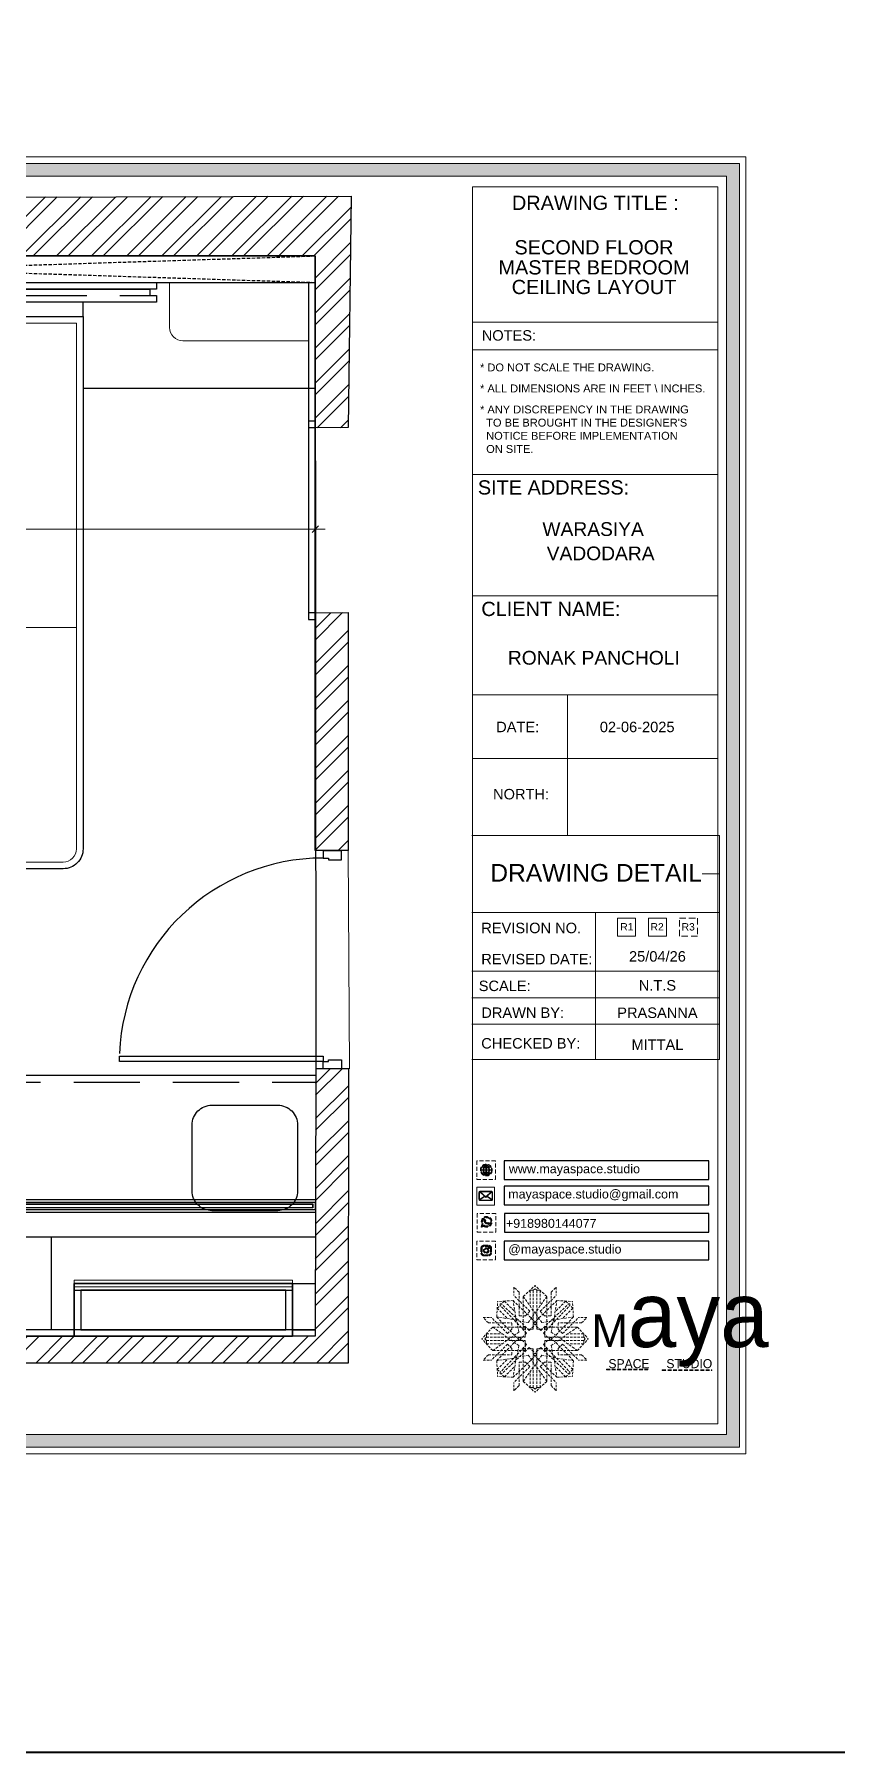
# Model space of a CAD drawing. Header units: millimetres. Extents: x 145796 to 148307, y -176303 to -174465.
# Drawn here: x 146421.3 to 146542.5, y -175526.1 to -175266 of the extents above; entities that cross this region are included whole.
import ezdxf
from ezdxf.enums import TextEntityAlignment as Align

# ---------------------------------------------------------------- set-up
doc = ezdxf.new("R2010")
doc.units = ezdxf.units.MM
doc.header["$MEASUREMENT"] = 0
doc.header["$PDMODE"] = 2
doc.linetypes.add('00 . GROUND FLOOR$0$DASHED', pattern=[0.75, 0.5, -0.25])
doc.linetypes.add('DASHEDX2', pattern=[1.5, 1, -0.5])
doc.layers.get('Defpoints').update_dxf_attribs({"color": 220})
for name, color, linetype in [('AR DOOR', 40, 'Continuous'), ('AR ELE-5', 134, 'Continuous'), ('AR HATCH-7', 7, 'Continuous')]:
    doc.layers.add(name, color=color, linetype=linetype)
for name, color, linetype, lineweight in [('Dimension', 10, 'DASHEDX2', 20), ('Electrical', 84, 'Continuous', 30), ('ELEVATION ( SPIRAL STAIR )', 250, 'Continuous', 9), ('FURNITURE', 32, 'Continuous', 9), ('GF FALSE CEILING', 6, 'Continuous', 35), ('NAME PLATE', 7, 'Continuous', 25), ('wall', 7, 'Continuous', 30)]:
    doc.layers.add(name, color=color, linetype=linetype, lineweight=lineweight)
doc.styles.add('Aerial', font='arial.ttf')
doc.styles.add('Arial', font='arial.ttf')
doc.styles.get("Standard").update_dxf_attribs({"font": 'arial.ttf', "height": 6})
doc.dimstyles.new('Cn_BT_9 ( BOLD )', dxfattribs={"dimtxt": 2.5, "dimasz": 1, "dimexe": 1.5, "dimexo": 0, "dimgap": 0.09, "dimtad": 0, "dimdec": 0, "dimzin": 3, "dimdsep": 46, "dimlunit": 4, "dimtxsty": 'Aerial', "dimblk": 'OBLIQUE', "dimcen": 0.09, "dimdle": 1.5, "dimclrd": 1, "dimclre": 1, "dimclrt": 5, "dimadec": 0, "dimazin": 0, "dimtfac": 0.75, "dimtdec": 0, "dimtofl": 0, "dimtmove": 0, "dimatfit": 3, "dimldrblk": 'OBLIQUE', "dimfxl": 0, "dimtolj": 1, "dimtzin": 0, "dimlwd": 15, "dimlwe": 15, "dimarcsym": 0})

# ---------------------------------------------------------------- blocks, each defined once
blk = doc.blocks.new('FSFSF')
at = {"color": 42, "lineweight": 5, "true_color": 0xe0ac11}
for p, q in [((28600.03, 143.51), (28600.03, 140.16)), ((28602.15, 141.41), (28600.03, 143.51)), ((28606.47, 133.76), (28600.03, 140.16)), ((28602.15, 141.41), (28602.15, 131.95)), ((28603.86, 139.69), (28608.58, 144.08)), ((28603.86, 126.58), (28603.86, 139.69)), ((28603.86, 139.69), (28608.58, 133.02)), ((28607.9, 142.22), (28606.58, 142.22)), ((28606.58, 142.22), (28606.58, 135.84)), ((28607.9, 142.22), (28608.58, 142.85)), ((28607.9, 142.22), (28607.9, 126.58)), ((28613.31, 139.69), (28608.58, 144.08)), ((28609.27, 142.22), (28608.59, 142.85)), ((28613.31, 139.69), (28608.59, 133.02)), ((28609.27, 142.22), (28609.27, 126.58)), ((28609.27, 142.22), (28610.59, 142.22)), ((28610.59, 142.22), (28610.59, 135.84)), ((28610.7, 133.76), (28617.14, 140.16)), ((28613.31, 126.58), (28613.31, 139.69)), ((28615.02, 141.41), (28617.14, 143.51)), ((28615.02, 141.41), (28615.02, 131.95)), ((28617.14, 143.51), (28617.14, 140.16)), ((28593.19, 131.45), (28593.54, 137.71)), ((28593.19, 131.45), (28601.69, 122.67)), ((28601.25, 130.22), (28593.19, 131.45)), ((28593.39, 135), (28594.56, 136.12)), ((28593.39, 135), (28597.6, 130.78)), ((28599.8, 138.06), (28593.54, 137.71)), ((28595.12, 136.69), (28594.53, 136.69)), ((28594.56, 136.12), (28594.56, 136.71)), ((28605.17, 124.98), (28594.56, 136.12)), ((28596.24, 137.86), (28595.12, 136.69)), ((28606.27, 126.08), (28595.12, 136.69)), ((28596.24, 137.86), (28600.47, 133.65)), ((28601.03, 130), (28599.8, 138.06)), ((28599.8, 138.05), (28608.58, 129.56)), ((28604.75, 131.95), (28602.15, 131.95)), ((28606.47, 133.76), (28604.75, 131.95)), ((28605.86, 129.18), (28608.58, 133.02)), ((28617.37, 138.05), (28608.59, 129.56)), ((28611.31, 129.18), (28608.59, 133.02)), ((28610.7, 133.76), (28612.42, 131.95)), ((28610.9, 126.08), (28622.05, 136.69)), ((28612.02, 124.98), (28622.62, 136.12)), ((28612.42, 131.95), (28615.02, 131.95)), ((28623.99, 131.45), (28615.5, 122.67)), ((28615.94, 130.22), (28624, 131.45)), ((28616.14, 130), (28617.37, 138.06)), ((28620.93, 137.86), (28616.7, 133.65)), ((28617.37, 138.06), (28623.63, 137.71)), ((28623.8, 135), (28619.59, 130.78)), ((28620.93, 137.86), (28622.05, 136.69)), ((28622.05, 136.69), (28622.64, 136.69)), ((28622.62, 136.12), (28622.62, 136.71)), ((28623.8, 135), (28622.62, 136.12)), ((28624, 131.45), (28623.65, 137.71)), ((28591.56, 127.39), (28587.17, 122.66)), ((28587.73, 131.22), (28591.08, 131.22)), ((28589.84, 129.1), (28587.73, 131.22)), ((28589.03, 123.35), (28589.03, 124.67)), ((28589.03, 124.67), (28595.4, 124.67)), ((28589.84, 129.1), (28599.29, 129.1)), ((28597.49, 124.78), (28591.08, 131.22)), ((28604.66, 127.39), (28591.56, 127.39)), ((28591.56, 127.39), (28598.23, 122.67)), ((28597.49, 124.78), (28599.29, 126.5)), ((28602.07, 125.39), (28598.23, 122.67)), ((28599.29, 126.5), (28599.29, 129.1)), ((28605.86, 129.18), (28601.03, 130)), ((28602.07, 125.39), (28601.25, 130.22)), ((28605.17, 124.98), (28602.97, 122.67)), ((28603.68, 126.54), (28603.68, 127.39)), ((28604.66, 126.54), (28603.68, 126.54)), ((28604.71, 127.57), (28603.86, 127.57)), ((28607.9, 126.58), (28603.86, 126.58)), ((28604.66, 123.35), (28604.66, 127.39)), ((28604.7, 126.58), (28604.71, 127.57)), ((28606.27, 126.08), (28608.58, 128.27)), ((28607.9, 128.92), (28608.58, 129.56)), ((28607.9, 128.92), (28608.58, 128.27)), ((28609.27, 128.92), (28608.59, 129.56)), ((28609.27, 128.92), (28608.59, 128.27)), ((28610.9, 126.08), (28608.59, 128.27)), ((28609.27, 126.58), (28613.31, 126.58)), ((28611.31, 129.18), (28616.14, 130)), ((28612.02, 124.98), (28614.21, 122.67)), ((28612.46, 126.58), (28612.46, 127.57)), ((28612.46, 127.57), (28613.31, 127.57)), ((28612.52, 123.35), (28612.52, 127.39)), ((28612.52, 127.39), (28625.63, 127.39)), ((28612.52, 126.54), (28613.51, 126.54)), ((28613.51, 126.54), (28613.51, 127.39)), ((28615.12, 125.39), (28615.94, 130.22)), ((28615.12, 125.39), (28618.96, 122.67)), ((28627.34, 129.1), (28617.89, 129.1)), ((28617.89, 126.5), (28617.89, 129.1)), ((28619.7, 124.78), (28617.89, 126.5)), ((28625.63, 127.39), (28618.96, 122.67)), ((28619.7, 124.78), (28626.1, 131.22)), ((28628.16, 124.67), (28621.78, 124.67)), ((28625.63, 127.39), (28630.02, 122.66)), ((28629.45, 131.22), (28626.1, 131.22)), ((28627.34, 129.1), (28629.45, 131.22)), ((28628.16, 123.35), (28628.16, 124.67)), ((28591.56, 117.94), (28587.17, 122.66)), ((28589.03, 123.35), (28588.4, 122.67)), ((28589.03, 121.98), (28588.4, 122.65)), ((28589.03, 123.35), (28604.66, 123.35)), ((28589.03, 121.98), (28604.66, 121.98)), ((28589.03, 121.98), (28589.03, 120.66)), ((28589.03, 120.66), (28595.4, 120.66)), ((28597.49, 120.54), (28591.08, 114.11)), ((28591.56, 117.94), (28598.23, 122.65)), ((28604.66, 117.94), (28591.56, 117.94)), ((28593.19, 113.88), (28601.69, 122.65)), ((28605.17, 120.35), (28594.56, 109.2)), ((28606.27, 119.15), (28595.12, 108.54)), ((28597.49, 120.54), (28599.29, 118.83)), ((28602.07, 119.94), (28598.23, 122.65)), ((28599.29, 118.83), (28599.29, 116.23)), ((28602.07, 119.94), (28601.25, 115.1)), ((28602.33, 123.35), (28601.69, 122.67)), ((28602.33, 121.98), (28601.69, 122.65)), ((28602.33, 123.35), (28602.97, 122.67)), ((28602.33, 121.98), (28602.97, 122.65)), ((28605.17, 120.35), (28602.97, 122.65)), ((28604.66, 118.78), (28603.68, 118.78)), ((28603.68, 118.78), (28603.68, 117.94)), ((28607.9, 118.65), (28603.86, 118.65)), ((28603.86, 118.65), (28603.86, 105.54)), ((28604.71, 117.66), (28603.86, 117.66)), ((28604.66, 121.98), (28604.66, 117.94)), ((28604.7, 118.65), (28604.71, 117.66)), ((28606.27, 119.15), (28608.58, 116.96)), ((28607.9, 103.01), (28607.9, 118.65)), ((28610.9, 119.15), (28608.59, 116.96)), ((28609.27, 118.65), (28613.31, 118.65)), ((28609.27, 103.01), (28609.27, 118.65)), ((28610.9, 119.15), (28622.05, 108.54)), ((28612.02, 120.35), (28614.21, 122.65)), ((28612.02, 120.35), (28622.62, 109.2)), ((28612.46, 118.65), (28612.46, 117.66)), ((28612.46, 117.66), (28613.31, 117.66)), ((28628.16, 123.35), (28612.52, 123.35)), ((28612.52, 121.98), (28612.52, 117.94)), ((28628.16, 121.98), (28612.52, 121.98)), ((28612.52, 118.78), (28613.51, 118.78)), ((28612.52, 117.94), (28625.63, 117.94)), ((28613.31, 118.65), (28613.31, 105.54)), ((28613.51, 118.78), (28613.51, 117.94)), ((28614.85, 123.35), (28614.21, 122.67)), ((28614.85, 121.98), (28614.21, 122.65)), ((28614.85, 123.35), (28615.5, 122.67)), ((28614.85, 121.98), (28615.5, 122.65)), ((28615.12, 119.94), (28618.96, 122.65)), ((28615.12, 119.94), (28615.94, 115.1)), ((28623.99, 113.88), (28615.5, 122.65)), ((28619.7, 120.54), (28617.89, 118.83)), ((28617.89, 118.83), (28617.89, 116.23)), ((28625.63, 117.94), (28618.96, 122.65)), ((28619.7, 120.54), (28626.1, 114.11)), ((28628.16, 120.66), (28621.78, 120.66)), ((28625.63, 117.94), (28630.02, 122.66)), ((28628.16, 123.35), (28628.78, 122.67)), ((28628.16, 121.98), (28628.78, 122.65)), ((28628.16, 121.98), (28628.16, 120.66)), ((28589.84, 116.23), (28587.73, 114.11)), ((28587.73, 114.11), (28591.08, 114.11)), ((28589.84, 116.23), (28599.29, 116.23)), ((28601.25, 115.1), (28593.19, 113.87)), ((28593.19, 113.87), (28593.54, 107.62)), ((28593.39, 110.32), (28597.6, 114.55)), ((28596.24, 107.37), (28600.47, 111.58)), ((28599.8, 107.17), (28608.58, 115.67)), ((28601.03, 115.23), (28599.8, 107.17)), ((28606.47, 111.47), (28600.03, 105.07)), ((28605.86, 116.05), (28601.03, 115.23)), ((28602.15, 103.82), (28602.15, 113.27)), ((28604.75, 113.27), (28602.15, 113.27)), ((28603.86, 105.54), (28608.58, 112.21)), ((28606.47, 111.47), (28604.75, 113.27)), ((28605.86, 116.05), (28608.58, 112.21)), ((28607.9, 116.31), (28608.58, 116.96)), ((28607.9, 116.31), (28608.58, 115.67)), ((28609.27, 116.31), (28608.59, 116.96)), ((28609.27, 116.31), (28608.59, 115.67)), ((28611.31, 116.05), (28608.59, 112.21)), ((28617.37, 107.17), (28608.59, 115.67)), ((28613.31, 105.54), (28608.59, 112.21)), ((28610.7, 111.47), (28612.42, 113.27)), ((28610.7, 111.47), (28617.14, 105.07)), ((28611.31, 116.05), (28616.14, 115.23)), ((28612.42, 113.27), (28615.02, 113.27)), ((28615.02, 103.82), (28615.02, 113.27)), ((28615.94, 115.1), (28624, 113.87)), ((28616.14, 115.23), (28617.37, 107.17)), ((28620.93, 107.37), (28616.7, 111.58)), ((28627.34, 116.23), (28617.89, 116.23)), ((28623.8, 110.32), (28619.59, 114.55)), ((28624, 113.87), (28623.65, 107.62)), ((28629.45, 114.11), (28626.1, 114.11)), ((28627.34, 116.23), (28629.45, 114.11)), ((28593.39, 110.32), (28594.56, 109.2)), ((28599.8, 107.17), (28593.54, 107.52)), ((28595.12, 108.54), (28594.53, 108.54)), ((28594.56, 109.2), (28594.56, 108.61)), ((28596.24, 107.37), (28595.12, 108.54)), ((28600.03, 101.71), (28600.03, 105.07)), ((28602.15, 103.82), (28600.03, 101.71)), ((28603.86, 105.54), (28608.58, 101.15)), ((28606.58, 103.01), (28606.58, 109.38)), ((28613.31, 105.54), (28608.58, 101.15)), ((28610.59, 103.01), (28610.59, 109.38)), ((28615.02, 103.82), (28617.14, 101.71)), ((28617.14, 101.71), (28617.14, 105.07)), ((28617.37, 107.17), (28623.63, 107.52)), ((28620.93, 107.37), (28622.05, 108.54)), ((28622.05, 108.54), (28622.64, 108.54)), ((28623.8, 110.32), (28622.62, 109.2)), ((28622.62, 109.2), (28622.62, 108.61)), ((28607.9, 103.01), (28606.58, 103.01)), ((28607.9, 103.01), (28608.58, 102.38)), ((28609.27, 103.01), (28608.59, 102.38)), ((28609.27, 103.01), (28610.59, 103.01))]:
    blk.add_line(p, q, dxfattribs=at)
blk = doc.blocks.new('hgwg')
at = {"layer": 'Dimension', "true_color": 0xd39e00}
h = blk.add_hatch(color=42, dxfattribs=at)
h.dxf.hatch_style = 1
h.paths.add_polyline_path([(27505.71, 45.05), (27494.27, 45.05), (27494.27, 44.9), (27505.71, 44.9)])
h = blk.add_hatch(color=42, dxfattribs=at)
h.dxf.hatch_style = 1
h.paths.add_polyline_path([(27523.3, 44.9), (27509.68, 44.9), (27509.68, 44.75), (27523.3, 44.75)])
at = {"layer": 'Dimension', "color": 42, "true_color": 0xd39e00}
for p, q in [((27494.27, 45.05), (27505.71, 45.05)), ((27494.27, 44.9), (27494.27, 45.05)), ((27494.27, 44.9), (27505.71, 44.9)), ((27505.71, 45.05), (27505.71, 44.9)), ((27509.68, 44.9), (27523.3, 44.9)), ((27509.68, 44.9), (27509.68, 44.75)), ((27509.68, 44.75), (27523.3, 44.75)), ((27523.3, 44.75), (27523.3, 44.9))]:
    blk.add_line(p, q, dxfattribs=at)
at = {"layer": 'Dimension', "color": 42, "true_color": 0xd39e00, "attachment_point": 1}
for s, width, insert, char_height in [('{\\fCinzel|b0|i0|c0|p2;\\H1.5x;M\\fAmsterdam One|b0|i0|c0|p2;\\H2x;aya}', 85.3277, (27490.17, 69.17), 6), ('{\\fCinzel|b0|i0|c0|p0;SPACE     STUDIO}', 66.129, (27494.83, 47.86), 2.5)]:
    blk.add_mtext_dynamic_manual_height_columns(s, width=width, gutter_width=30, heights=[0], dxfattribs=dict(at, insert=insert, char_height=char_height))
blk = doc.blocks.new('aggerg')
at = {"layer": 'Dimension', "color": 42, "true_color": 0xd39e00}
blk.add_lwpolyline([(-1.41, 1.41), (1.41, 1.41), (1.41, -1.41), (-1.41, -1.41)], close=True, dxfattribs=at)
at = {"layer": 'NAME PLATE', "lineweight": 0, "insert": (-0.03, 0.62), "char_height": 1.151, "width": 2.2458, "attachment_point": 2, "style": 'Arial'}
blk.add_mtext('R3', dxfattribs=at)
blk = doc.blocks.new('QEGW4TG')
at = {"layer": 'Dimension', "true_color": 0x000000}
h = blk.add_hatch(color=18, dxfattribs=at)
h.dxf.hatch_style = 1
h.paths.add_polyline_path([(2.69, 1.93, 0.170513), (2.95, 1.97, 0.190337), (3.11, 2.18, 0.316231), (3.07, 2.28), (2.79, 2.37, 0.273721), (2.69, 2.34, 0.040749), (2.63, 2.27, -0.441282), (2.53, 2.25, -0.11828), (2.06, 2.64, -0.441282), (2.07, 2.74, 0.040749), (2.13, 2.81, 0.290083), (2.14, 2.92), (2.01, 3.18, 0.316231), (1.91, 3.2, 0.190337), (1.73, 3, 0.170513), (1.72, 2.74, 0.252784)], flags=0)
h.paths.add_polyline_path([(1.19, 1.98), (1.03, 1.3, 0.550912), (1.11, 1.23), (1.75, 1.39, 6.344125)])
h.paths.add_polyline_path([(1.81, 1.7), (1.4, 1.6), (1.5, 2.03, -9.071339)], flags=16)
h.paths.add_polyline_path([(3.11, 2.16, -0.17811), (2.95, 1.97, -0.170513), (2.69, 1.93, -0.252784), (1.72, 2.74, -0.170513), (1.73, 3, -0.17811), (1.89, 3.19, -0.370089), (2.01, 3.18), (2.14, 2.92, -0.307185), (2.13, 2.8, -0.041087), (2.06, 2.73, 0.321676), (2.05, 2.65, 0.126524), (2.55, 2.24, 0.312216), (2.62, 2.26, -0.041087), (2.68, 2.34, -0.290673), (2.79, 2.37), (3.07, 2.28, -0.370089)], flags=0)
h = blk.add_hatch(color=18, dxfattribs=at)
h.dxf.hatch_style = 1
h.paths.add_polyline_path([(2.79, 2.37, 0.273721), (2.69, 2.34, 0.040749), (2.63, 2.27, -0.441282), (2.53, 2.25, -0.11828), (2.06, 2.64, -0.441282), (2.07, 2.74, 0.040749), (2.13, 2.81, 0.290083), (2.14, 2.92), (2.01, 3.18, 0.316231), (1.91, 3.2, 0.190337), (1.73, 3, 0.170513), (1.72, 2.74, 0.252784), (2.69, 1.93, 0.170513), (2.95, 1.97, 0.190337), (3.11, 2.18, 0.316231), (3.07, 2.28)])
for p, q in [((1.19, 1.98), (1.03, 1.3)), ((1.1, 1.23), (1.75, 1.39)), ((1.5, 2.03), (1.4, 1.6)), ((1.4, 1.6), (1.81, 1.7)), ((2.01, 3.18), (2.14, 2.92)), ((3.07, 2.28), (2.8, 2.36))]:
    blk.add_line(p, q)
blk.add_lwpolyline([(0, 0), (4.68, 0), (4.68, 4.68), (0, 4.68)], close=True)
for centre, radius, start, end in [((1.09, 1.29), 0.0598, 164.8483, 282.1458), ((2.39, 2.56), 1.34, 241.4727, 205.6422), ((2.39, 2.56), 1.04, 235.9962, 210.8333), ((2.09, 2.87), 0.39, 159.7007, 198.4072), ((2.96, 3.23), 1.33, 201.4218, 258.1669), ((2.07, 2.87), 0.364, 118.9685, 159.3648), ((1.94, 3.12), 0.0896, 41.8985, 123.1344), ((2.11, 2.68), 0.066, 135.9932, 224.8892), ((1.67, 3.16), 0.586, 312.4617, 321.8728), ((3.12, 3.42), 1.31, 216.5455, 243.5279), ((2.05, 2.87), 0.104, 320.3924, 28.6971), ((2.57, 2.3), 0.066, 234.2482, 323.1441), ((3.11, 1.94), 0.586, 137.2645, 146.6756), ((2.76, 2.27), 0.104, 70.4402, 138.745), ((2.75, 2.31), 0.39, 260.7301, 299.4366), ((2.76, 2.29), 0.364, 299.7725, 340.1688), ((3.03, 2.2), 0.0896, 336.0029, 57.2388)]:
    blk.add_arc(centre, radius, start, end)
blk = doc.blocks.new('ASGERG')
at = {"layer": 'Dimension', "true_color": 0x000000}
h = blk.add_hatch(color=18, dxfattribs=at)
h.dxf.hatch_style = 1
h.paths.add_polyline_path([(0.99, 1.7, 0.353872), (1.69, 1.03), (2.96, 1.03, 0.353872), (3.66, 1.7), (3.66, 2.99, 0.353872), (2.96, 3.67), (1.69, 3.67, 0.353872), (0.99, 2.99)])
h.paths.add_polyline_path([(1.27, 2.97, -0.353872), (1.72, 3.4), (2.94, 3.4, -0.353872), (3.38, 2.97), (3.38, 1.72, -0.353872), (2.94, 1.3), (1.72, 1.3, -0.353872), (1.27, 1.72)], flags=16)
h.paths.add_polyline_path([(3.02, 2.35, -1), (1.64, 2.35, -1)], flags=0)
h.paths.add_polyline_path([(2.74, 2.35, -1), (1.92, 2.35, -1)], flags=0)
h.paths.add_polyline_path([(2.86, 3.02, -1), (3.19, 3.02, -1)], flags=0)
h.paths.add_polyline_path([(1.64, 2.35, 1), (3.02, 2.35, 1)], flags=0)
h = blk.add_hatch(color=18, dxfattribs=at)
h.dxf.hatch_style = 1
h.paths.add_polyline_path([(1.64, 2.35, 1), (3.02, 2.35, 1)])
h.paths.add_polyline_path([(2.74, 2.35, -1), (1.92, 2.35, -1)], flags=16)
h = blk.add_hatch(color=18, dxfattribs=at)
h.dxf.hatch_style = 1
h.paths.add_polyline_path([(3.19, 3.02, 1), (2.86, 3.02, 1)])
for p, q in [((0.99, 2.99), (0.99, 1.7)), ((1.27, 2.97), (1.27, 1.72)), ((1.69, 3.67), (2.96, 3.67)), ((1.69, 1.03), (2.96, 1.03)), ((2.94, 3.4), (1.72, 3.4)), ((2.94, 1.3), (1.72, 1.3)), ((3.38, 2.97), (3.38, 1.72)), ((3.66, 2.99), (3.66, 1.7))]:
    blk.add_line(p, q)
blk.add_lwpolyline([(0, 0), (4.68, 0), (4.68, 4.68), (0, 4.68)], close=True)
for centre, radius in [((2.33, 2.35), 0.694), ((2.33, 2.35), 0.414), ((3.02, 3.02), 0.168)]:
    blk.add_circle(centre, radius)
for centre, radius, start, end in [((1.76, 2.89), 0.778, 94.8631, 172.8127), ((1.76, 1.8), 0.778, 187.1873, 265.1369), ((1.76, 2.91), 0.491, 94.8631, 172.8127), ((1.76, 1.78), 0.491, 187.1873, 265.1369), ((2.9, 2.91), 0.491, 7.1873, 85.1369), ((2.9, 1.78), 0.491, 274.8631, 352.8127), ((2.89, 2.89), 0.778, 7.1873, 85.1369), ((2.89, 1.8), 0.778, 274.8631, 352.8127)]:
    blk.add_arc(centre, radius, start, end)
blk = doc.blocks.new('DTGWEGEARG')
at = {"layer": 'Dimension', "true_color": 0x000000}
h = blk.add_hatch(color=18, dxfattribs=at)
h.dxf.hatch_style = 1
h.paths.add_polyline_path([(3.83, 2.34, 1), (0.85, 2.34, 1)])
h.paths.add_polyline_path([(2.51, 1.01, 0.105795), (2.96, 1.58, -0.055205), (3.3, 1.41, -0.169822)], flags=16)
h.paths.add_polyline_path([(2.41, 1.12), (2.41, 1.69, -0.058279), (2.81, 1.63, -0.103353)], flags=16)
h.paths.add_polyline_path([(2.26, 1.13, -0.101741), (1.87, 1.63, -0.057171), (2.26, 1.69)], flags=16)
h.paths.add_polyline_path([(2.17, 1.01, -0.169822), (1.38, 1.41, -0.055205), (1.72, 1.58, 0.105795)], flags=16)
h.paths.add_polyline_path([(3.02, 1.72, 0.081336), (3.13, 2.27), (3.68, 2.27, -0.152069), (3.4, 1.52, 0.05687)], flags=16)
h.paths.add_polyline_path([(2.87, 1.77, 0.061945), (2.41, 1.84), (2.41, 2.27), (2.98, 2.27, -0.081344)], flags=16)
h.paths.add_polyline_path([(2.26, 1.84, 0.060923), (1.8, 1.77, -0.081344), (1.7, 2.27), (2.26, 2.27)], flags=16)
h.paths.add_polyline_path([(1.66, 1.72, 0.05687), (1.28, 1.52, -0.152069), (1, 2.27), (1.55, 2.27, 0.081336)], flags=16)
h.paths.add_polyline_path([(2.41, 2.42), (2.41, 2.83, 0.061945), (2.87, 2.91, -0.080009), (2.98, 2.42)], flags=16)
h.paths.add_polyline_path([(3.13, 2.42, 0.080116), (3.02, 2.96, 0.05687), (3.4, 3.16, 0.028258), (3.3, 3.27, -0.055205), (2.96, 3.1, 0.105795), (2.51, 3.67, -0.36029), (3.68, 2.42)], flags=16)
h.paths.add_polyline_path([(2.26, 2.42), (1.7, 2.42, -0.080009), (1.8, 2.91, 0.060923), (2.26, 2.84)], flags=16)
h.paths.add_polyline_path([(1.55, 2.42), (1, 2.42, -0.150466), (1.28, 3.16, 0.05687), (1.66, 2.96, 0.080116)], flags=16)
h.paths.add_polyline_path([(2.41, 2.98), (2.41, 3.56, -0.103353), (2.81, 3.05, -0.058279)], flags=16)
h.paths.add_polyline_path([(2.26, 2.99, -0.057171), (1.87, 3.05, -0.101741), (2.26, 3.55)], flags=16)
h.paths.add_polyline_path([(1.72, 3.1, -0.055205), (1.38, 3.27, -0.169822), (2.17, 3.67, 0.105795)], flags=16)
blk.add_lwpolyline([(0, 0), (4.68, 0), (4.68, 4.68), (0, 4.68)], close=True)
at = {"layer": 'Dimension', "color": 18, "true_color": 0x000000}
for p, q in [((1, 2.42), (1.55, 2.42)), ((1, 2.27), (1.55, 2.27)), ((1.7, 2.42), (2.26, 2.42)), ((1.7, 2.27), (2.26, 2.27)), ((2.26, 3.55), (2.26, 2.99)), ((2.26, 2.84), (2.26, 2.42)), ((2.26, 2.27), (2.26, 1.84)), ((2.26, 1.69), (2.26, 1.13)), ((2.41, 3.56), (2.41, 2.98)), ((2.41, 2.83), (2.41, 2.42)), ((2.41, 2.42), (2.98, 2.42)), ((2.41, 2.27), (2.98, 2.27)), ((2.41, 2.27), (2.41, 1.84)), ((2.41, 1.69), (2.41, 1.12)), ((3.13, 2.42), (3.68, 2.42)), ((3.13, 2.27), (3.68, 2.27))]:
    blk.add_line(p, q, dxfattribs=at)
blk.add_circle((2.34, 2.34), 1.49, dxfattribs=at)
for centre, radius, start, end in [((2.34, 2.34), 1.34, 142.3819, 176.6093), ((2.34, 2.34), 1.34, 183.0315, 217.6181), ((2.34, 4.74), 1.9, 236.1399, 249.1595), ((2.34, -0.06), 1.9, 110.8405, 123.8601), ((2.34, 2.34), 1.34, 97.3549, 135.9073), ((2.34, 4.74), 1.75, 236.7417, 249.3811), ((2.34, -0.06), 1.75, 110.6189, 123.2583), ((2.34, 2.34), 1.34, 224.0927, 262.6451), ((3.28, 2.34), 1.73, 159.0567, 177.3789), ((3.28, 2.34), 1.73, 182.3435, 200.9433), ((3.28, 2.34), 1.58, 158.8325, 177.1302), ((3.28, 2.34), 1.58, 182.5658, 201.1675), ((3.28, 2.34), 1.73, 129.9301, 154.0867), ((3.28, 2.34), 1.73, 205.9133, 230.0699), ((2.34, 4.74), 1.9, 253.6799, 267.6253), ((2.34, -0.06), 1.9, 92.3747, 106.3201), ((3.28, 2.34), 1.58, 130.1073, 153.3446), ((2.34, 4.74), 1.75, 254.3336, 267.422), ((2.34, -0.06), 1.75, 92.578, 105.6664), ((3.28, 2.34), 1.58, 206.6554, 229.8927), ((1.4, 2.34), 1.58, 26.6554, 50.2584), ((2.34, 4.74), 1.75, 272.3248, 285.6664), ((2.34, 4.74), 1.9, 272.1415, 286.3201), ((2.34, -0.06), 1.9, 73.6799, 87.8585), ((2.34, -0.06), 1.75, 74.3336, 87.6752), ((1.4, 2.34), 1.58, 309.7416, 333.3446), ((2.34, 2.34), 1.34, 3.3907, 82.6451), ((1.4, 2.34), 1.73, 25.9133, 50.0699), ((1.4, 2.34), 1.73, 309.9301, 334.0867), ((2.34, 2.34), 1.34, 277.3549, 315.9073), ((1.4, 2.34), 1.58, 2.8698, 21.1675), ((1.4, 2.34), 1.58, 338.8325, 357.4342), ((2.34, 4.74), 1.75, 290.6189, 303.2583), ((2.34, -0.06), 1.75, 56.7417, 69.3811), ((2.34, 4.74), 1.9, 290.8405, 303.8601), ((1.4, 2.34), 1.73, 2.6211, 20.9433), ((1.4, 2.34), 1.73, 339.0567, 357.6565), ((2.34, -0.06), 1.9, 56.1399, 69.1595), ((2.34, 2.34), 1.34, 322.3819, 356.9685)]:
    blk.add_arc(centre, radius, start, end, dxfattribs=at)
blk = doc.blocks.new('*U20')
for points in [[(-1160, 0), (-1120, 0), (-1120, 30), (-1110, 30), (-1110, 100), (-1160, 100)], [(40, 0), (0, 0), (0, 30), (-10, 30), (-10, 100), (40, 100)], [(0, 0), (0, -1120), (-30, -1120), (-30, 0)]]:
    blk.add_lwpolyline(points, close=True)
at = {"layer": 'AR ELE-5', "linetype": 'ByBlock', "ltscale": 15}
blk.add_arc((1.6, 0.7), 1121.6, 180.03474, 267.62699, dxfattribs=at)
blk = doc.blocks.new('_Oblique')
at = {"layer": 'wall', "color": 0, "lineweight": -2}
blk.add_line((-0.5, -0.5), (0.5, 0.5), dxfattribs=at)
blk = doc.blocks.new('*D65')
at = {"layer": 'Defpoints', "color": 0, "ltscale": 10, "transparency": 16777216}
for p in [(146463.73, -175340.94), (146314.19, -175349.91), (146463.73, -175349.8)]:
    blk.add_point(p, dxfattribs=at)
at = {"layer": 'FURNITURE', "color": 1, "lineweight": 15, "ltscale": 10, "transparency": 16777216}
for p, q in [((146312.69, -175340.94), (146384.7, -175340.94)), ((146314.19, -175349.91), (146314.19, -175339.44)), ((146465.23, -175340.94), (146393.23, -175340.94)), ((146463.73, -175349.8), (146463.73, -175339.44))]:
    blk.add_line(p, q, dxfattribs=at)
at = {"layer": 'FURNITURE', "color": 1, "lineweight": 15, "ltscale": 10, "transparency": 16777216, "rotation": 180}
blk.add_blockref('_Oblique', (146314.19, -175340.94), dxfattribs=at)
at = {"layer": 'FURNITURE', "color": 1, "lineweight": 15, "ltscale": 10, "transparency": 16777216}
blk.add_blockref('_Oblique', (146463.73, -175340.94), dxfattribs=at)
at = {"layer": 'FURNITURE', "color": 5, "ltscale": 10, "transparency": 16777216, "insert": (146388.96, -175340.94), "char_height": 2.5, "attachment_point": 5, "style": 'Aerial'}
blk.add_mtext('\\A1;12\'-6"', dxfattribs=at)

msp = doc.modelspace()

# ---------------------------------------------------------------- hatches: boundary and pattern name
at = {"layer": 'AR HATCH-7', "lineweight": 0, "true_color": 0x939598, "transparency": 33554687}
h = msp.add_hatch(dxfattribs=at)
h.set_pattern_fill('ANSI32', color=252, scale=10)
h.set_pattern_definition([(45, (12454.5157, 8297.295), (-2.65165043, 2.65165043), []), (45, (12456.2835, 8297.295), (-2.65165043, 2.65165043), [])])
h.paths.add_polyline_path([(146469.15, -175290.51), (146309.19, -175290.97), (146309.19, -175337.58), (146314.19, -175337.58), (146314.19, -175303.58), (146338.69, -175303.58), (146338.69, -175299.58), (146463.69, -175299.58), (146463.7, -175324.57), (146463.7, -175324.57), (146463.7, -175325.59), (146468.7, -175325.56)])
h.paths.add_polyline_path([(146314.19, -175396.58), (146309.19, -175396.58), (146309.19, -175467.08), (146468.73, -175467.08), (146468.78, -175422.58), (146463.78, -175422.61), (146463.7, -175463.08), (146364.71, -175463.08), (146364.71, -175463.08), (146314.19, -175463.08), (146314.2, -175442.99)])
h.paths.add_polyline_path([(146468.7, -175353.55), (146463.7, -175353.58), (146463.7, -175389.58), (146468.7, -175389.55)])
at = {"layer": 'Dimension', "true_color": 0xd39e00, "transparency": 33554687}
h = msp.add_hatch(color=42, dxfattribs=at)
h.paths.add_polyline_path([(146251.78, -175285.57), (146251.78, -175479.88), (146527.84, -175479.88), (146527.84, -175285.57)])
h.paths.add_polyline_path([(146253.72, -175287.51), (146525.9, -175287.51), (146525.9, -175477.94), (146253.72, -175477.94)], flags=16)
at = {"layer": 'Dimension', "true_color": 0x000000, "transparency": 33554687}
h = msp.add_hatch(color=18, dxfattribs=at)
h.dxf.hatch_style = 1
h.paths.add_polyline_path([(146490.31, -175442.55, 0.414214), (146490.52, -175442.34), (146490.52, -175441.32, 0.414214), (146490.31, -175441.11), (146488.68, -175441.11, 0.414214), (146488.47, -175441.32), (146488.47, -175442.34, 0.414214), (146488.68, -175442.55)])
h.paths.add_polyline_path([(146489.65, -175441.93), (146490.4, -175442.44, -0.198912), (146490.31, -175442.47), (146488.68, -175442.47, -0.198912), (146488.59, -175442.44), (146489.34, -175441.93), (146489.49, -175442.07)], flags=16)
h.paths.add_polyline_path([(146489.49, -175441.97), (146488.66, -175441.19, -0.028783), (146488.68, -175441.19), (146490.31, -175441.19, -0.028783), (146490.33, -175441.19)], flags=16)
h.paths.add_polyline_path([(146489.7, -175441.88), (146490.4, -175441.22, -0.202482), (146490.44, -175441.32), (146490.44, -175442.34, -0.043076), (146490.44, -175442.37)], flags=16)
h.paths.add_polyline_path([(146489.28, -175441.88), (146488.55, -175442.37, -0.043076), (146488.55, -175442.34), (146488.55, -175441.32, -0.202482), (146488.59, -175441.22)], flags=16)

# ---------------------------------------------------------------- linework, layer by layer
at = {"color": 18, "true_color": 0x000000, "transparency": 33554687, "elevation": 0.13}
for points in [[(146492.3, -175439.33), (146523.23, -175439.33), (146523.23, -175436.5), (146492.3, -175436.5)], [(146492.3, -175443.19), (146523.23, -175443.19), (146523.23, -175440.36), (146492.3, -175440.36)], [(146492.31, -175447.3), (146523.23, -175447.3), (146523.23, -175444.48), (146492.31, -175444.48)], [(146492.3, -175451.52), (146523.23, -175451.52), (146523.23, -175448.69), (146492.3, -175448.69)]]:
    msp.add_lwpolyline(points, close=True, dxfattribs=at)
at = {"layer": 'Dimension', "color": 42, "linetype": 'Continuous', "true_color": 0xd39e00, "transparency": 33554687}
for p, q in [((146524.59, -175309.6, 0.13), (146487.49, -175309.6, 0.13)), ((146524.59, -175313.78, 0.13), (146487.49, -175313.78, 0.13)), ((146524.59, -175332.63, 0.13), (146487.49, -175332.63, 0.13)), ((146524.59, -175351.02, 0.13), (146487.49, -175351.02, 0.13)), ((146524.59, -175366, 0.13), (146487.49, -175366, 0.13)), ((146501.85, -175366, 0.13), (146501.85, -175387.29, 0.13)), ((146524.59, -175375.64, 0.13), (146487.49, -175375.64, 0.13)), ((146524.81, -175387.29, 0.13), (146487.38, -175387.29, 0.13)), ((146524.81, -175387.29, 0.13), (146524.81, -175421.2, 0.13)), ((146522.23, -175393.11, 0.13), (146524.81, -175393.11, 0.13)), ((146487.38, -175398.92, 0.13), (146524.81, -175398.92, 0.13)), ((146506.1, -175421.2, 0.13), (146506.1, -175398.92, 0.13)), ((146524.81, -175407.83, 0.13), (146487.38, -175407.83, 0.13)), ((146524.81, -175411.84, 0.13), (146487.38, -175411.84, 0.13)), ((146524.81, -175415.86, 0.13), (146487.38, -175415.86, 0.13)), ((146487.38, -175421.2, 0.13), (146524.81, -175421.2, 0.13))]:
    msp.add_line(p, q, dxfattribs=at)
at = {"layer": 'Dimension', "color": 18, "linetype": 'Continuous', "true_color": 0x000000, "transparency": 33554687}
for p, q in [((146488.47, -175441.32, 0.13), (146488.47, -175442.34, 0.13)), ((146488.55, -175441.32, 0.13), (146488.55, -175442.34, 0.13)), ((146488.55, -175442.37, 0.13), (146489.28, -175441.88, 0.13)), ((146488.59, -175441.22, 0.13), (146489.28, -175441.88, 0.13)), ((146488.59, -175442.44, 0.13), (146489.34, -175441.93, 0.13)), ((146488.66, -175441.19, 0.13), (146489.49, -175441.97, 0.13)), ((146488.68, -175441.11, 0.13), (146490.31, -175441.11, 0.13)), ((146488.68, -175441.19, 0.13), (146490.31, -175441.19, 0.13)), ((146488.68, -175442.47, 0.13), (146490.31, -175442.47, 0.13)), ((146488.68, -175442.55, 0.13), (146490.31, -175442.55, 0.13)), ((146489.34, -175441.93, 0.13), (146489.49, -175442.07, 0.13)), ((146489.49, -175441.97, 0.13), (146490.33, -175441.19, 0.13)), ((146489.49, -175442.07, 0.13), (146489.65, -175441.93, 0.13)), ((146490.4, -175442.44, 0.13), (146489.65, -175441.93, 0.13)), ((146489.7, -175441.88, 0.13), (146490.4, -175441.22, 0.13)), ((146490.44, -175442.37, 0.13), (146489.7, -175441.88, 0.13)), ((146490.44, -175441.32, 0.13), (146490.44, -175442.34, 0.13)), ((146490.52, -175441.32, 0.13), (146490.52, -175442.34, 0.13))]:
    msp.add_line(p, q, dxfattribs=at)
at = {"layer": 'Dimension', "color": 42, "linetype": 'Continuous', "true_color": 0xd39e00, "transparency": 33554687, "elevation": 0.13}
for points in [[(146250.82, -175284.6), (146528.81, -175284.6), (146528.81, -175480.85), (146250.82, -175480.85)], [(146251.78, -175285.57), (146527.84, -175285.57), (146527.84, -175479.88), (146251.78, -175479.88)], [(146253.72, -175287.51), (146525.9, -175287.51), (146525.9, -175477.94), (146253.72, -175477.94)], [(146487.49, -175476.35), (146487.49, -175289.1), (146524.59, -175289.1), (146524.59, -175476.35)], [(146509.41, -175399.78), (146512.14, -175399.78), (146512.14, -175402.51), (146509.41, -175402.51)], [(146514.09, -175399.78), (146516.82, -175399.78), (146516.82, -175402.51), (146514.09, -175402.51)]]:
    msp.add_lwpolyline(points, close=True, dxfattribs=at)
at = {"layer": 'Dimension', "linetype": 'Continuous', "transparency": 33554687, "elevation": 0.13}
msp.add_lwpolyline([(146488.15, -175443.21), (146490.84, -175443.21), (146490.84, -175440.52), (146488.15, -175440.52)], close=True, dxfattribs=at)
at = {"layer": 'Dimension', "color": 18, "true_color": 0x000000, "transparency": 33554687}
for centre, radius, start, end in [((146488.68, -175441.32, 0.13), 0.206, 90, 180), ((146488.68, -175442.34, 0.13), 0.206, 180, 270), ((146488.68, -175441.32, 0.13), 0.129, 134.2135, 180), ((146488.68, -175442.34, 0.13), 0.129, 180, 189.8662), ((146488.68, -175442.34, 0.13), 0.129, 225, 270), ((146488.68, -175441.32, 0.13), 0.129, 90, 96.5948), ((146490.31, -175441.32, 0.13), 0.206, 0, 90), ((146490.31, -175441.32, 0.13), 0.129, 83.4052, 90), ((146490.31, -175442.34, 0.13), 0.206, 270, 0), ((146490.31, -175442.34, 0.13), 0.129, 270, 315), ((146490.31, -175441.32, 0.13), 0.129, 0, 45.7865), ((146490.31, -175442.34, 0.13), 0.129, 350.1338, 0)]:
    msp.add_arc(centre, radius, start, end, dxfattribs=at)
at = {"layer": 'Electrical', "color": 7, "lineweight": 30, "elevation": 0.13}
msp.add_lwpolyline([(146322.19, -175443.88), (146463.74, -175443.88), (146463.74, -175442.82), (146322.19, -175442.82)], close=True, dxfattribs=at)
at = {"layer": 'Electrical', "color": 175, "lineweight": 30, "ltscale": 8, "true_color": 0x4554a5, "elevation": 0.13}
for points in [[(146463.34, -175443.04), (146463.34, -175443.66), (146322.7, -175443.66), (146322.7, -175443.04)], [(146463.32, -175443.06), (146463.32, -175443.65), (146322.72, -175443.65), (146322.72, -175443.06)]]:
    msp.add_lwpolyline(points, close=True, dxfattribs=at)
at = {"layer": 'ELEVATION ( SPIRAL STAIR )', "color": 9, "true_color": 0xc7c8ca, "elevation": 0.13}
msp.add_lwpolyline([(146427.26, -175455.58), (146460.26, -175455.58), (146460.26, -175454.58), (146427.26, -175454.58)], close=True, dxfattribs=at)
at = {"layer": 'FURNITURE', "color": 9, "linetype": '00 . GROUND FLOOR$0$DASHED', "lineweight": 25, "true_color": 0xc7c8ca}
for p, q in [((146338.69, -175303.58, 0.13), (146463.69, -175299.58, 0.13)), ((146338.69, -175299.58, 0.13), (146463.69, -175303.58, 0.13))]:
    msp.add_line(p, q, dxfattribs=at)
at = {"layer": 'FURNITURE', "color": 9, "lineweight": 30, "true_color": 0xc7c8ca}
for p, q in [((146462.7, -175303.58, 0.13), (146462.7, -175354.58, 0.13)), ((146428.61, -175319.58, 0.13), (146463.69, -175319.58, 0.13)), ((146463.7, -175324.57, 0.13), (146462.7, -175324.57, 0.13)), ((146463.7, -175325.57, 0.13), (146462.7, -175325.57, 0.13)), ((146463.7, -175354.58, 0.13), (146463.7, -175324.57, 0.13)), ((146463.7, -175353.58, 0.13), (146462.7, -175353.58, 0.13)), ((146462.7, -175354.58, 0.13), (146463.7, -175354.58, 0.13)), ((146463.73, -175448.05, 0.13), (146364.71, -175448.05, 0.13)), ((146423.81, -175448.08, 0.13), (146423.81, -175462.08, 0.13)), ((146427.26, -175463.08, 0.13), (146427.26, -175455.08, 0.13)), ((146427.26, -175455.08, 0.13), (146460.26, -175455.08, 0.13)), ((146460.26, -175455.08, 0.13), (146460.26, -175463.08, 0.13))]:
    msp.add_line(p, q, dxfattribs=at)
at = {"layer": 'FURNITURE', "color": 3, "linetype": 'DASHEDX2', "lineweight": 30, "ltscale": 10}
for p, q in [((146314.19, -175305.58, 0.13), (146438.69, -175305.58, 0.13)), ((146322.19, -175424.61, 0.13), (146463.78, -175424.61, 0.13))]:
    msp.add_line(p, q, dxfattribs=at)
at = {"layer": 'FURNITURE', "color": 9, "true_color": 0xc7c8ca}
msp.add_line((146427.61, -175355.82, 0.13), (146372.33, -175355.82, 0.13), dxfattribs=at)
at = {"layer": 'FURNITURE', "lineweight": 5}
msp.add_line((146468.7, -175389.55, 0.13), (146468.91, -175422.58, 0.13), dxfattribs=at)
at = {"layer": 'FURNITURE', "color": 3, "lineweight": 40, "ltscale": 10}
msp.add_lwpolyline([(145795.53, -174465.15), (148306.79, -174465.15), (148306.79, -175526.09), (145795.53, -175526.09)], close=True, dxfattribs=at)
at = {"layer": 'FURNITURE', "color": 9, "lineweight": 30, "true_color": 0xc7c8ca, "elevation": 0.13}
for points in [[(146338.69, -175303.58), (146463.69, -175303.58), (146463.69, -175299.58), (146338.69, -175299.58)], [(146314.19, -175303.58), (146439.69, -175303.58), (146439.69, -175304.58), (146314.19, -175304.58)], [(146314.19, -175304.58), (146438.69, -175304.58), (146438.69, -175305.58), (146439.69, -175305.58), (146439.69, -175306.58), (146314.19, -175306.58)], [(146428.61, -175308.73), (146428.61, -175306.58), (146348.52, -175306.58), (146348.52, -175308.73)], [(146427.26, -175463.08), (146460.26, -175463.08), (146460.26, -175455.08), (146427.26, -175455.08)], [(146427.26, -175456.08), (146460.26, -175456.08), (146460.26, -175455.08), (146427.26, -175455.08)], [(146428.26, -175462.08), (146459.26, -175462.08), (146459.26, -175456.08), (146428.26, -175456.08)], [(146463.71, -175462.08), (146460.26, -175462.08), (146460.26, -175455.08), (146463.71, -175455.08)], [(146427.26, -175462.08), (146375.08, -175462.08), (146375.08, -175463.08), (146427.26, -175463.08)], [(146427.26, -175463.08), (146460.26, -175463.08), (146460.26, -175462.08), (146427.26, -175462.08)], [(146460.26, -175462.08), (146463.71, -175462.08), (146463.71, -175463.08), (146460.26, -175463.08)]]:
    msp.add_lwpolyline(points, close=True, dxfattribs=at)
at = {"layer": 'FURNITURE', "color": 9, "lineweight": 5, "true_color": 0xc7c8ca, "elevation": 0.13}
msp.add_lwpolyline([(146462.7, -175312.41), (146443.7, -175312.41, -0.414214), (146441.7, -175310.41), (146441.7, -175303.58)], format="xyb", dxfattribs=at)
at = {"layer": 'FURNITURE', "color": 9, "lineweight": 30, "true_color": 0xc7c8ca, "elevation": 0.13}
for points in [[(146425.61, -175392.32), (146351.52, -175392.32, -0.414214), (146348.52, -175389.32), (146348.52, -175308.73), (146428.61, -175308.73), (146428.61, -175389.32, -0.414214)], [(146445.09, -175441.07), (146445.09, -175431.1, -0.414214), (146448.09, -175428.1), (146458.04, -175428.1, -0.414214), (146461.04, -175431.1), (146461.04, -175441.07, -0.414214), (146458.04, -175444.07), (146448.09, -175444.07, -0.414214)]]:
    msp.add_lwpolyline(points, format="xyb", close=True, dxfattribs=at)
at = {"layer": 'FURNITURE', "color": 9, "true_color": 0xc7c8ca, "elevation": 0.13}
msp.add_lwpolyline([(146425.61, -175391.32), (146351.52, -175391.32, -0.414214), (146349.52, -175389.32), (146349.52, -175309.73), (146427.61, -175309.73), (146427.61, -175389.32, -0.414214)], format="xyb", close=True, dxfattribs=at)
at = {"layer": 'GF FALSE CEILING', "lineweight": 30, "elevation": 0.13}
for points in [[(146314.19, -175303.58), (146338.69, -175303.58), (146338.69, -175299.58), (146463.69, -175299.58), (146463.78, -175423.61), (146314.19, -175423.61)], [(146314.19, -175442.35), (146463.74, -175442.35), (146463.74, -175444.35), (146314.19, -175444.35)]]:
    msp.add_lwpolyline(points, close=True, dxfattribs=at)
at = {"layer": 'wall', "lineweight": 30, "elevation": 0.13}
msp.add_lwpolyline([(146463.69, -175299.58), (146338.69, -175299.58), (146338.69, -175303.58), (146314.19, -175303.58), (146314.19, -175337.58), (146309.19, -175337.58), (146309.19, -175290.97), (146469.15, -175290.51), (146468.7, -175325.56), (146463.7, -175325.59), (146463.69, -175299.58)], dxfattribs=at)
for points in [[(146463.7, -175353.58), (146468.7, -175353.55), (146468.7, -175389.55), (146463.7, -175389.58)], [(146463.78, -175422.61), (146463.7, -175463.08), (146314.19, -175463.08), (146314.19, -175396.58), (146309.19, -175396.58), (146309.19, -175467.08), (146468.73, -175467.08), (146468.78, -175422.58)]]:
    msp.add_lwpolyline(points, close=True, dxfattribs=at)

# ---------------------------------------------------------------- block references
at = {"layer": 'AR DOOR', "linetype": 'ByBlock', "lineweight": -2, "extrusion": (0, 0, -1), "xscale": -0.02749999999996862, "yscale": 0.02749999999996862, "zscale": -0.02749999999996862, "rotation": 90}
msp.add_blockref('*U20', (-146464.91, -175421.5, -0.13), dxfattribs=at)
at = {"layer": 'Dimension', "transparency": 33554687, "xscale": 0.6043375001775517, "yscale": 0.6043375001775517, "zscale": 0.6043375001775517}
msp.add_blockref('DTGWEGEARG', (146488.16, -175439.33, 0.13), dxfattribs=at)
at = {"layer": 'Dimension', "color": 42, "true_color": 0xd39e00, "transparency": 33554687}
for name, p, xscale, yscale, zscale in [('QEGW4TG', (146488.18, -175447.3, 0.13), 0.6043375001775517, 0.6043375001775517, 0.6043375001775517), ('ASGERG', (146488.16, -175451.52, 0.13), 0.6043375001775517, 0.6043375001775517, 0.6043375001775517), ('FSFSF', (135740.8, -175509.58, 0.13), 0.3759760384664457, 0.3759760384664457, 0.3759760384664457), ('hgwg', (131422.25, -175492.79, 0.13), 0.548677340142124, 0.548677340142124, 0.548677340142124)]:
    msp.add_blockref(name, p, dxfattribs=dict(at, xscale=xscale, yscale=yscale, zscale=zscale))
at = {"layer": 'NAME PLATE', "transparency": 33554687, "xscale": 0.9686924564324417, "yscale": 0.9686924564324417, "zscale": 0.9686924564324417}
msp.add_blockref('aggerg', (146520.13, -175401.15, 0.13), dxfattribs=at)

# ---------------------------------------------------------------- texts
at = {"color": 18, "true_color": 0x000000, "transparency": 33554687, "char_height": 1.3513, "attachment_point": 1}
for s, width, gutter_width, insert in [('www.mayaspace.studio', 9.0744, 7.59, (146492.99, -175437.05, 0.13)), ('mayaspace.studio@gmail.com', 5.6613, 4.74, (146492.89, -175440.87, 0.13)), ('+918980144077', 22.0763, 4.74, (146492.54, -175445.31, 0.13)), ('@mayaspace.studio', 5.6613, 4.74, (146492.89, -175449.2, 0.13))]:
    msp.add_mtext_dynamic_manual_height_columns(s, width=width, gutter_width=gutter_width, heights=[0], dxfattribs=dict(at, insert=insert))
at = {"layer": 'NAME PLATE', "transparency": 33554687, "style": 'Arial'}
for s, height, p in [('DRAWING TITLE : ', 2.1519, (146506.48, -175292.61, 0.13)), ('SECOND FLOOR', 2.1519, (146505.86, -175299.34, 0.13)), ('MASTER BEDROOM', 2.1519, (146505.86, -175302.38, 0.13)), ('CEILING LAYOUT', 2.1519, (146505.86, -175305.35, 0.13)), ('NOTES:', 1.581, (146493, -175312.39, 0.13)), ('SITE ADDRESS:', 2.1519, (146499.74, -175335.68, 0.13)), (' WARASIYA  ', 2.0802, (146506.13, -175341.95, 0.03)), ('VADODARA', 2.08, (146506.86, -175345.63, 0.03)), ('CLIENT NAME:', 2.1519, (146499.35, -175354.07, 0.13)), ('RONAK PANCHOLI    ', 2.0802, (146507.45, -175361.43, 0.03)), ('DATE:', 1.581, (146494.32, -175371.65, 0.13)), ('02-06-2025', 1.581, (146512.39, -175371.65, 0.13)), ('NORTH:', 1.581, (146494.83, -175381.82, 0.13)), ('DRAWING DETAIL', 2.6605, (146506.18, -175394.26, 0.13)), ('REVISION NO.', 1.5811, (146496.36, -175402.07, 0.13)), ('REVISED DATE: ', 1.5811, (146497.53, -175406.78, 0.13)), ('SCALE:', 1.581, (146492.36, -175410.83, 0.13)), ('DRAWN BY:', 1.581, (146495.08, -175414.89, 0.13)), ('PRASANNA', 1.581, (146515.45, -175414.9, 0.13)), ('CHECKED BY:', 1.5811, (146496.3, -175419.53, 0.13)), ('MITTAL', 1.581, (146515.45, -175419.74, 0.13))]:
    msp.add_text(s, height=height, dxfattribs=at).set_placement(p, align=Align.CENTER)
for s, p in [('R1', (146509.83, -175401.66, 0.13)), ('R2', (146514.41, -175401.66, 0.13))]:
    msp.add_text(s, height=1.115, dxfattribs=at).set_placement(p)
at = {"layer": 'NAME PLATE', "transparency": 33554687, "char_height": 1.1959, "width": 46.2026, "attachment_point": 1, "style": 'Arial'}
for s, insert in [('* DO NOT SCALE THE DRAWING.', (146488.63, -175315.85, 0.13)), ('* ALL DIMENSIONS ARE IN FEET \\\\ INCHES.', (146488.63, -175319.03, 0.13)), ("* ANY DISCREPENCY IN THE DRAWING \\P  TO BE BROUGHT IN THE DESIGNER'S\\P  NOTICE BEFORE IMPLEMENTATION \\P  ON SITE.", (146488.63, -175322.21, 0.13))]:
    msp.add_mtext(s, dxfattribs=dict(at, insert=insert))
at = {"layer": 'NAME PLATE', "lineweight": 0, "transparency": 33554687, "char_height": 1.581, "attachment_point": 2, "style": 'Arial'}
for s, insert, width in [('25/04/26', (146515.45, -175404.79, 0.13), 13.7025), ('N.T.S', (146515.45, -175409.17, 0.13), 3.086)]:
    msp.add_mtext(s, dxfattribs=dict(at, insert=insert, width=width))

# ---------------------------------------------------------------- dimensions: what is measured, and where the dimension line sits
at = {"layer": 'FURNITURE', "ltscale": 10}
dim = msp.add_linear_dim(base=(146463.73, -175340.94, 0.13), p1=(146314.19, -175349.91, 0.13), p2=(146463.73, -175349.8, 0.13), dimstyle='Cn_BT_9 ( BOLD )', override={"dimtmove": 1}, dxfattribs=at)
dim.commit()
dim.dimension.update_dxf_attribs({"geometry": '*D65', "text_midpoint": (146388.96, -175340.94, 0.13)})

doc.saveas('drawing.dxf')
